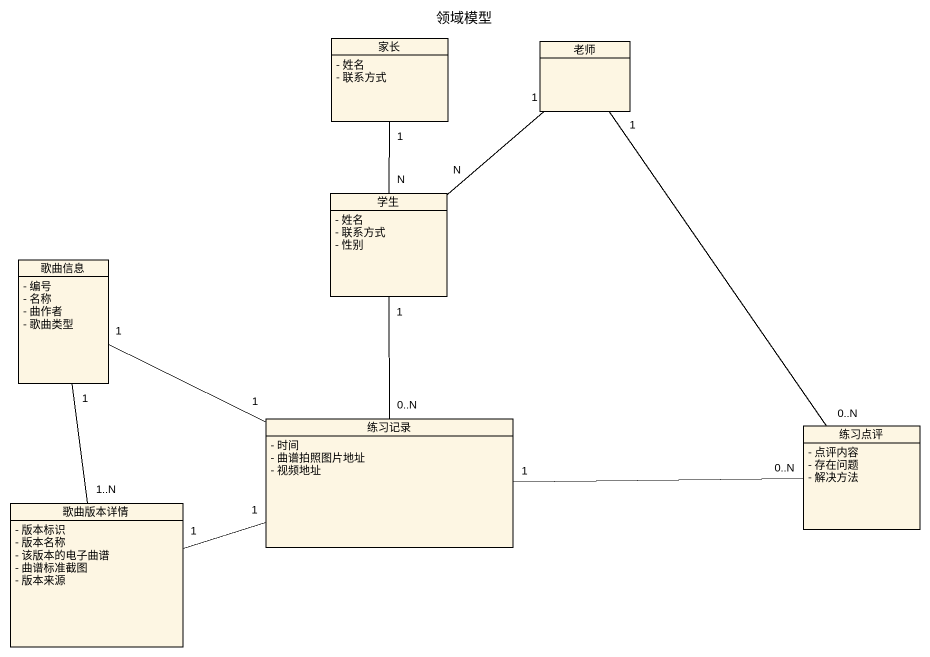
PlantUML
@startuml
title 领域模型
hide circle
hide empty members
skinparam classAttributeIconSize 0
class 家长 {
  - 姓名
  - 联系方式
}
class 老师
class 学生 {
  - 姓名
  - 联系方式
  - 性别
}
class 歌曲信息 {
  - 编号
  - 名称
  - 曲作者
  - 歌曲类型
}
class 练习记录 {
  - 时间
  - 曲谱拍照图片地址
  - 视频地址
}
class 练习点评 {
  - 点评内容
  - 存在问题
  - 解决方法
}
class 歌曲版本详情 {
  - 版本标识
  - 版本名称
  - 该版本的电子曲谱
  - 曲谱标准截图
  - 版本来源
}
家长 "1" -- "N" 学生
老师 "1" -- "N" 学生
老师 "1" -- "0..N" 练习点评
学生 "1" -- "0..N" 练习记录
歌曲信息 "1" -right- "1" 练习记录
歌曲信息 "1" -- "1..N" 歌曲版本详情
练习记录 "1" -right- "0..N" 练习点评
歌曲版本详情 "1" -right- "1" 练习记录
@enduml
